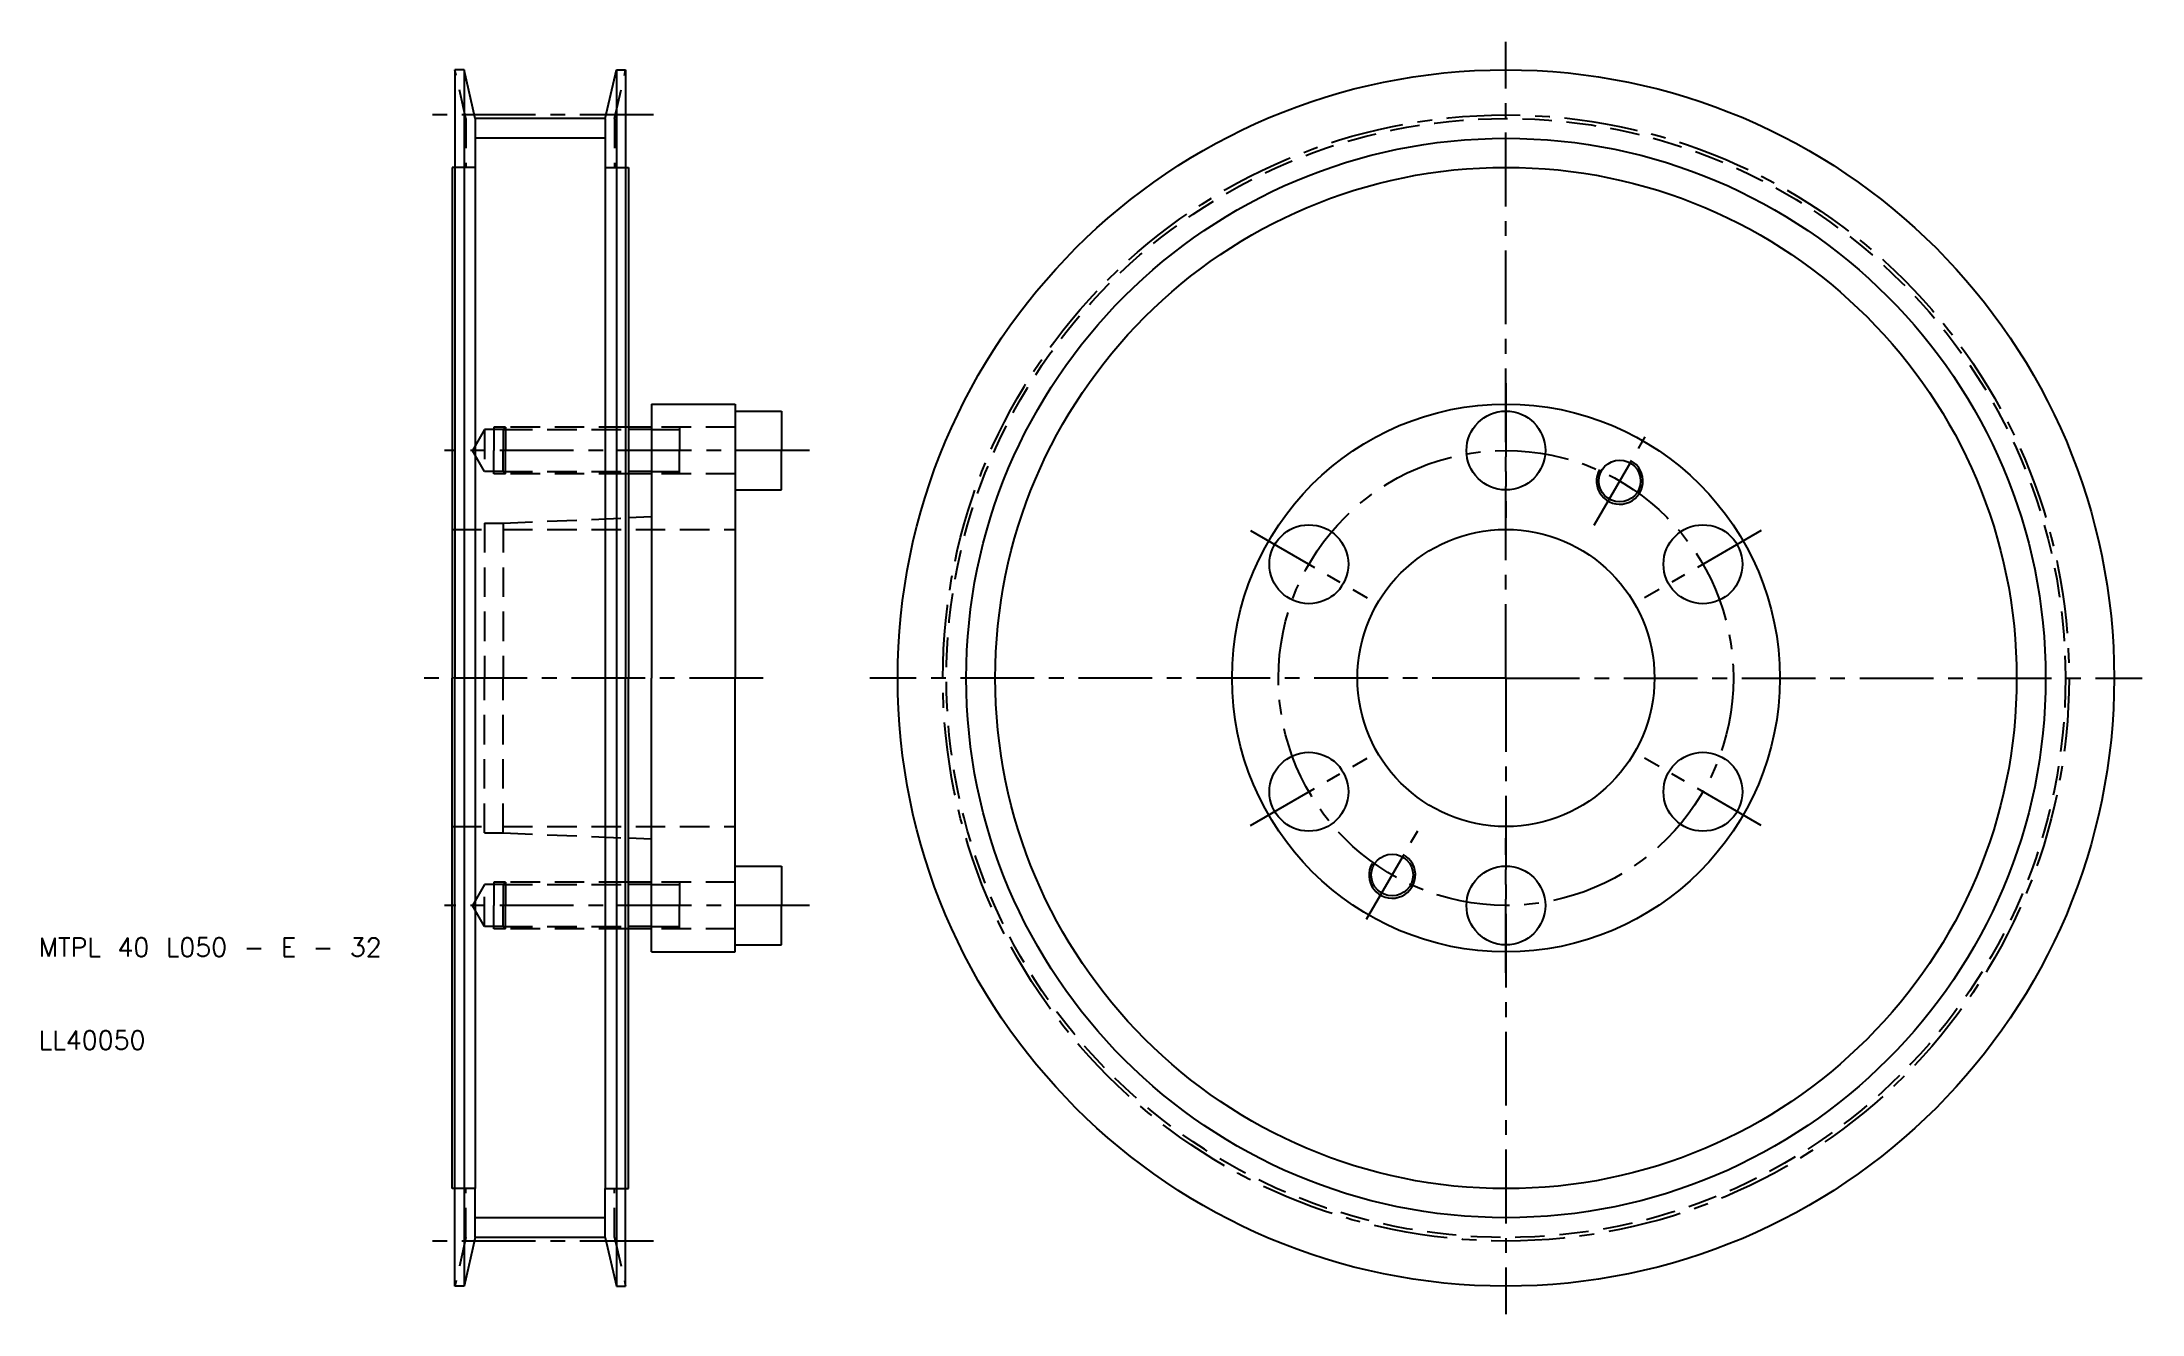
# Model space of a CAD drawing. Extents: x 10 to 236, y -18 to 118.
import ezdxf

# ---------------------------------------------------------------- set-up
doc = ezdxf.new("R2010")
doc.units = 0
doc.header["$LTSCALE"] = 0.25
doc.linetypes.add('CENTER', pattern=[50.8, 31.75, -6.35, 6.35, -6.35])
doc.linetypes.add('DASHED', pattern=[19.05, 12.7, -6.35])
doc.layers.get('0').update_dxf_attribs({"linetype": 'CONTINUOUS'})
doc.layers.add('CENTER', color=1, linetype='CENTER')
doc.styles.get("Standard").update_dxf_attribs({"font": 'txt.shx'})

msp = doc.modelspace()

# ---------------------------------------------------------------- linework, layer by layer
at = {"color": 3, "linetype": 'DASHED'}
for p, q in [((56, 110.255), (54.8, 115.5)), ((72, 110.255), (73.2, 115.5)), ((56, 110.255), (56, 105)), ((72, 110.255), (72, 105)), ((57, 105), (54.8, 105)), ((71, 105), (73.2, 105)), ((60.25, 77), (59, 77)), ((59, 77), (59, 74.5)), ((60.25, 77), (60, 76.75)), ((73.5, 77), (60.25, 77)), ((60.25, 77), (60.25, 74.5)), ((85, 77), (76, 77)), ((79, 77), (79, 74.5)), ((58, 76.75), (56.700962, 74.5)), ((60, 76.75), (58, 76.75)), ((58, 76.75), (58, 72.25)), ((60, 76.75), (73.5, 76.75)), ((60, 76.75), (60, 74.5)), ((76, 76.75), (79, 76.75)), ((58, 72.25), (56.700962, 74.5)), ((59, 72), (59, 74.5)), ((60, 72.25), (60, 74.5)), ((60.25, 72), (60.25, 74.5)), ((79, 72), (79, 74.5)), ((60, 72.25), (58, 72.25)), ((60.25, 72), (59, 72)), ((60, 72.25), (73.5, 72.25)), ((60.25, 72), (60, 72.25)), ((73.5, 72), (60.25, 72)), ((76, 72.25), (79, 72.25)), ((85, 72), (76, 72)), ((54.5, 66), (58, 66)), ((58, 66.675), (58, 50)), ((58, 66.675), (60, 66.675)), ((60, 66.675), (73.5, 67.244531)), ((60, 66.675), (60, 50)), ((60, 66), (85, 66)), ((58, 33.325), (58, 50)), ((60, 33.325), (60, 50)), ((54.5, 34), (58, 34)), ((60, 34), (85, 34)), ((58, 33.325), (60, 33.325)), ((60, 33.325), (73.5, 32.755469)), ((58, 27.75), (56.700962, 25.5)), ((60, 27.75), (58, 27.75)), ((58, 23.25), (58, 27.75)), ((60.25, 28), (59, 28)), ((59, 28), (59, 25.5)), ((60.25, 28), (60, 27.75)), ((60, 27.75), (73.5, 27.75)), ((60, 27.75), (60, 25.5)), ((73.5, 28), (60.25, 28)), ((60.25, 28), (60.25, 25.5)), ((85, 28), (76, 28)), ((76, 27.75), (79, 27.75)), ((79, 28), (79, 25.5)), ((58, 23.25), (56.700962, 25.5)), ((59, 23), (59, 25.5)), ((60, 23.25), (60, 25.5)), ((60.25, 23), (60.25, 25.5)), ((79, 23), (79, 25.5)), ((60, 23.25), (58, 23.25)), ((60.25, 23), (59, 23)), ((60, 23.25), (73.5, 23.25)), ((60.25, 23), (60, 23.25)), ((73.5, 23), (60.25, 23)), ((76, 23.25), (79, 23.25)), ((85, 23), (76, 23)), ((57, -5), (54.8, -5)), ((56, -10.255), (56, -5)), ((71, -5), (73.2, -5)), ((72, -10.255), (72, -5)), ((56, -10.255), (54.8, -15.5)), ((72, -10.255), (73.2, -15.5))]:
    msp.add_line(p, q, dxfattribs=at)
for p, q in [((54.8, 115.5), (54.8, 105)), ((55.8, 115.5), (54.8, 115.5)), ((55.8, 115.5), (55.8, -15.5)), ((57, 110.255), (55.8, 115.5)), ((71, 110.255), (72.2, 115.5)), ((72.2, 115.5), (72.2, -15.5)), ((72.2, 115.5), (73.2, 115.5)), ((73.2, 115.5), (73.2, 105)), ((71, 110.255), (57, 110.255)), ((57, 110.255), (57, 105)), ((71, 110.255), (71, 105)), ((54.5, 105), (54.5, 50)), ((54.8, 105), (54.5, 105)), ((54.8, 105), (54.8, 50)), ((57, 105), (57, -5)), ((71, 105), (71, -5)), ((73.2, 105), (73.2, 50)), ((73.2, 105), (73.5, 105)), ((73.5, 105), (73.5, 77)), ((76, 79.5), (85, 79.5)), ((76, 79.5), (76, 77)), ((85, 79.5), (85, 78.75)), ((76, 77), (73.5, 77)), ((73.5, 77), (73.5, 72)), ((76, 77), (76, 72)), ((85, 78.75), (85, 70.25)), ((85, 78.75), (90, 78.75)), ((90, 78.75), (90, 74.5)), ((90, 70.25), (90, 74.5)), ((73.5, 72), (73.5, 67.244531)), ((76, 72), (73.5, 72)), ((76, 72), (76, 67.35)), ((85, 70.25), (85, 50)), ((85, 70.25), (90, 70.25)), ((76, 67.35), (73.5, 67.244531)), ((73.5, 67.244531), (73.5, 50)), ((76, 67.35), (76, 50)), ((54.5, -5), (54.5, 50)), ((54.8, -5), (54.8, 50)), ((73.2, -5), (73.2, 50)), ((73.5, 32.755469), (73.5, 50)), ((76, 32.65), (76, 50)), ((85, 29.75), (85, 50)), ((73.5, 28), (73.5, 32.755469)), ((76, 32.65), (73.5, 32.755469)), ((76, 28), (76, 32.65)), ((85, 21.25), (85, 29.75)), ((85, 29.75), (90, 29.75)), ((90, 29.75), (90, 25.5)), ((76, 28), (73.5, 28)), ((73.5, 23), (73.5, 28)), ((76, 23), (76, 28)), ((90, 21.25), (90, 25.5)), ((73.5, -5), (73.5, 23)), ((76, 23), (73.5, 23)), ((76, 20.5), (76, 23)), ((76, 20.5), (85, 20.5)), ((85, 21.25), (90, 21.25)), ((85, 20.5), (85, 21.25)), ((54.8, -5), (54.5, -5)), ((54.8, -15.5), (54.8, -5)), ((57, -10.255), (57, -5)), ((71, -10.255), (71, -5)), ((73.2, -15.5), (73.2, -5)), ((73.2, -5), (73.5, -5)), ((57, -10.255), (55.8, -15.5)), ((71, -10.255), (57, -10.255)), ((71, -10.255), (72.2, -15.5)), ((55.8, -15.5), (54.8, -15.5)), ((72.2, -15.5), (73.2, -15.5))]:
    msp.add_line(p, q)
at = {"color": 3}
for p, q in [((71, 108.125), (57, 108.125)), ((76, 76.75), (73.5, 76.75)), ((76, 72.25), (73.5, 72.25)), ((76, 27.75), (73.5, 27.75)), ((76, 23.25), (73.5, 23.25)), ((71, -8.125), (57, -8.125))]:
    msp.add_line(p, q, dxfattribs=at)
for centre, radius in [((168, 50), 65.5), ((168, 50), 55), ((168, 50), 29.5), ((168, 50), 29.5), ((168, 74.5), 4.25), ((180.25, 71.217622), 2.25), ((146.782378, 62.25), 4.25), ((168, 50), 16), ((189.217622, 62.25), 4.25), ((146.782378, 37.75), 4.25), ((189.217622, 37.75), 4.25), ((155.75, 28.782378), 2.25), ((168, 25.5), 4.25)]:
    msp.add_circle(centre, radius)
at = {"color": 3, "linetype": 'DASHED'}
msp.add_circle((168, 50), 60.255, dxfattribs=at)
at = {"color": 3}
msp.add_circle((168, 50), 58.125, dxfattribs=at)
for centre in [(180.25, 71.217622), (155.75, 28.782378)]:
    msp.add_arc(centre, 2.5, 150, 62, dxfattribs=at)
at = {"layer": 'CENTER', "color": 1, "linetype": 'CENTER'}
for p, q in [((168, 50), (168, 118.5)), ((76.2, 110.64), (51.8, 110.64)), ((168, 81.75), (168, 67.25)), ((177.5, 66.454483), (183, 75.980762)), ((93, 74.5), (53.700962, 74.5)), ((140.503693, 65.875), (153.061062, 58.625)), ((195.496307, 65.875), (182.938938, 58.625)), ((88, 50), (51.5, 50)), ((168, 50), (99.5, 50)), ((168, 50), (236.5, 50)), ((168, 50), (168, -18.5)), ((140.503693, 34.125), (153.061062, 41.375)), ((195.496307, 34.125), (182.938938, 41.375)), ((153, 24.019238), (158.5, 33.545517)), ((168, 18.25), (168, 32.75)), ((93, 25.5), (53.700962, 25.5)), ((76.2, -10.64), (51.8, -10.64))]:
    msp.add_line(p, q, dxfattribs=at)
for radius in [60.64, 24.5]:
    msp.add_circle((168, 50), radius, dxfattribs=at)

# ---------------------------------------------------------------- texts
for s, p in [('MTPL 40 L050 - E - 32', (10, 20)), ('LL40050', (10, 10))]:
    msp.add_text(s, height=2).set_placement(p)

doc.saveas('drawing.dxf')
